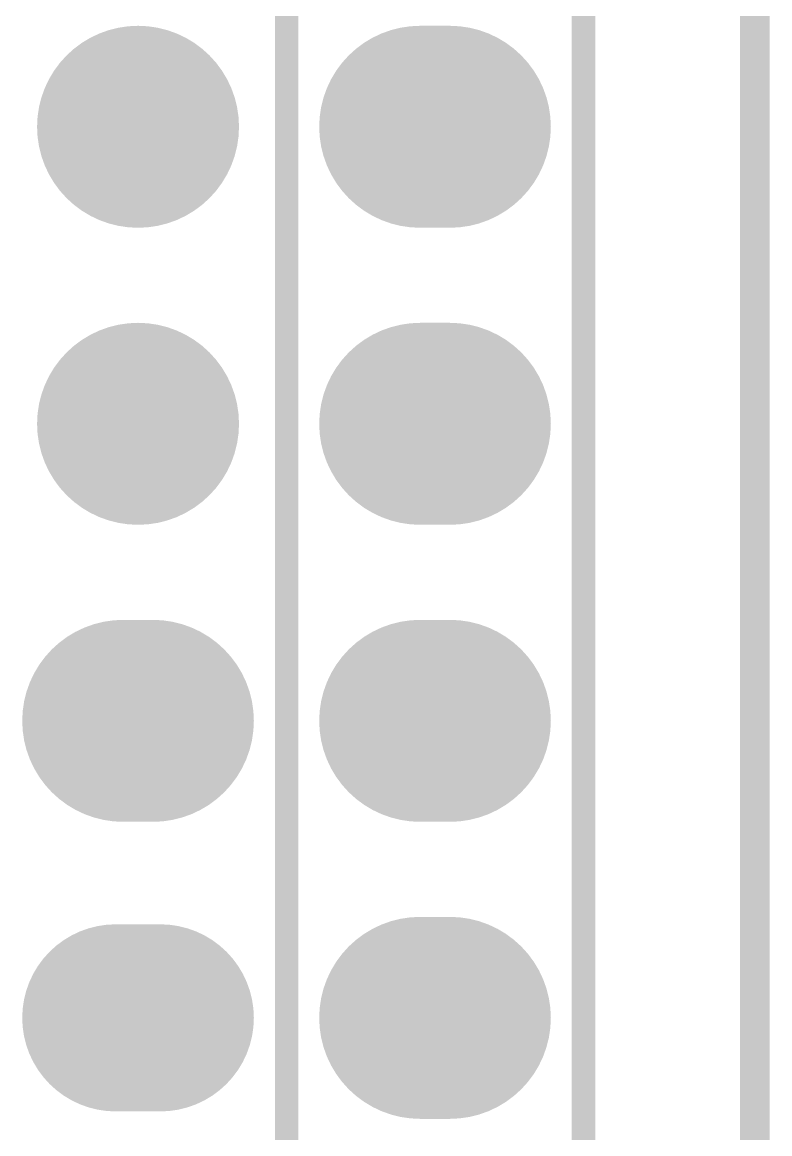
# Model space of a CAD drawing. Header units: millimetres. Extents: x 19.13 to 23.12, y 5.07 to 8.34.
# Drawn here: x 22.8283 to 23.08, y 6.8809 to 7.2552 of the extents above; entities that cross this region are included whole.
import ezdxf

# ---------------------------------------------------------------- set-up
doc = ezdxf.new("R2010")
doc.units = ezdxf.units.MM
doc.header["$MEASUREMENT"] = 0
for name, color, linetype in [('BottomLayer', 5, 'Continuous'), ('BottomSolder', 6, 'Continuous'), ('KeepOutLayer', 6, 'Continuous'), ('MidLayer1', 16, 'Continuous'), ('MidLayer2', 76, 'Continuous'), ('MidLayer3', 90, 'Continuous'), ('MidLayer4', 156, 'Continuous'), ('MultiLayer', 9, 'Continuous'), ('TopLayer', 1, 'Continuous'), ('TopOverlay', 2, 'Continuous'), ('TopSolder', 216, 'Continuous')]:
    doc.layers.add(name, color=color, linetype=linetype)

# ---------------------------------------------------------------- blocks, each defined once
blk = doc.blocks.new('DIP20X2_492')
at = {"layer": 'BottomLayer'}
for points, const_width in [([(-0.005, -0.9), (0.005, -0.9)], 0.06), ([(0.0925, -0.9), (0.1075, -0.9)], 0.055), ([(-0.005, -1), (0.005, -1)], 0.06), ([(0.095, -1), (0.105, -1)], 0.06), ([(-0.005, -1.1), (0.005, -1.1)], 0.06), ([(-0.005, -1.2), (0.005, -1.2)], 0.06)]:
    blk.add_lwpolyline(points, dxfattribs=dict(at, const_width=const_width))
for points, const_width in [([(-0.02, -0.9, 1), (0.01, -0.9, 1)], 0.03), ([(-0.01, -0.9, 1), (0.02, -0.9, 1)], 0.03), ([(0.07875, -0.9, 1), (0.10625, -0.9, 1)], 0.0275), ([(0.09375, -0.9, 1), (0.12125, -0.9, 1)], 0.0275), ([(-0.02, -1, 1), (0.01, -1, 1)], 0.03), ([(-0.01, -1, 1), (0.02, -1, 1)], 0.03), ([(0.08, -1, 1), (0.11, -1, 1)], 0.03), ([(0.09, -1, 1), (0.12, -1, 1)], 0.03), ([(-0.02, -1.1, 1), (0.01, -1.1, 1)], 0.03), ([(-0.01, -1.1, 1), (0.02, -1.1, 1)], 0.03), ([(0.085, -1.1, 1), (0.115, -1.1, 1)], 0.03), ([(-0.02, -1.2, 1), (0.01, -1.2, 1)], 0.03), ([(-0.01, -1.2, 1), (0.02, -1.2, 1)], 0.03), ([(0.085, -1.2, 1), (0.115, -1.2, 1)], 0.03)]:
    blk.add_lwpolyline(points, format="xyb", close=True, dxfattribs=dict(at, const_width=const_width))
at = {"layer": 'BottomSolder'}
for points, const_width in [([(-0.005, -0.9), (0.005, -0.9)], 0.068), ([(0.0925, -0.9), (0.1075, -0.9)], 0.063), ([(-0.005, -1), (0.005, -1)], 0.068), ([(0.095, -1), (0.105, -1)], 0.068), ([(-0.005, -1.1), (0.005, -1.1)], 0.068), ([(-0.005, -1.2), (0.005, -1.2)], 0.068)]:
    blk.add_lwpolyline(points, dxfattribs=dict(at, const_width=const_width))
for points, const_width in [([(-0.022, -0.9, 1), (0.012, -0.9, 1)], 0.034), ([(-0.012, -0.9, 1), (0.022, -0.9, 1)], 0.034), ([(0.07675, -0.9, 1), (0.10825, -0.9, 1)], 0.0315), ([(0.09175, -0.9, 1), (0.12325, -0.9, 1)], 0.0315), ([(-0.022, -1, 1), (0.012, -1, 1)], 0.034), ([(-0.012, -1, 1), (0.022, -1, 1)], 0.034), ([(0.078, -1, 1), (0.112, -1, 1)], 0.034), ([(0.088, -1, 1), (0.122, -1, 1)], 0.034), ([(-0.022, -1.1, 1), (0.012, -1.1, 1)], 0.034), ([(-0.012, -1.1, 1), (0.022, -1.1, 1)], 0.034), ([(0.083, -1.1, 1), (0.117, -1.1, 1)], 0.034), ([(-0.022, -1.2, 1), (0.012, -1.2, 1)], 0.034), ([(-0.012, -1.2, 1), (0.022, -1.2, 1)], 0.034), ([(0.083, -1.2, 1), (0.117, -1.2, 1)], 0.034)]:
    blk.add_lwpolyline(points, format="xyb", close=True, dxfattribs=dict(at, const_width=const_width))
at = {"layer": 'MidLayer1'}
for points, const_width in [([(-0.005, -0.9), (0.005, -0.9)], 0.06), ([(0.0925, -0.9), (0.1075, -0.9)], 0.055), ([(-0.005, -1), (0.005, -1)], 0.06), ([(0.095, -1), (0.105, -1)], 0.06), ([(-0.005, -1.1), (0.005, -1.1)], 0.06), ([(-0.005, -1.2), (0.005, -1.2)], 0.06)]:
    blk.add_lwpolyline(points, dxfattribs=dict(at, const_width=const_width))
for points, const_width in [([(-0.02, -0.9, 1), (0.01, -0.9, 1)], 0.03), ([(-0.01, -0.9, 1), (0.02, -0.9, 1)], 0.03), ([(0.07875, -0.9, 1), (0.10625, -0.9, 1)], 0.0275), ([(0.09375, -0.9, 1), (0.12125, -0.9, 1)], 0.0275), ([(-0.02, -1, 1), (0.01, -1, 1)], 0.03), ([(-0.01, -1, 1), (0.02, -1, 1)], 0.03), ([(0.08, -1, 1), (0.11, -1, 1)], 0.03), ([(0.09, -1, 1), (0.12, -1, 1)], 0.03), ([(-0.02, -1.1, 1), (0.01, -1.1, 1)], 0.03), ([(-0.01, -1.1, 1), (0.02, -1.1, 1)], 0.03), ([(0.085, -1.1, 1), (0.115, -1.1, 1)], 0.03), ([(-0.02, -1.2, 1), (0.01, -1.2, 1)], 0.03), ([(-0.01, -1.2, 1), (0.02, -1.2, 1)], 0.03), ([(0.085, -1.2, 1), (0.115, -1.2, 1)], 0.03)]:
    blk.add_lwpolyline(points, format="xyb", close=True, dxfattribs=dict(at, const_width=const_width))
at = {"layer": 'MidLayer2'}
for points, const_width in [([(-0.005, -0.9), (0.005, -0.9)], 0.06), ([(0.0925, -0.9), (0.1075, -0.9)], 0.055), ([(-0.005, -1), (0.005, -1)], 0.06), ([(0.095, -1), (0.105, -1)], 0.06), ([(-0.005, -1.1), (0.005, -1.1)], 0.06), ([(-0.005, -1.2), (0.005, -1.2)], 0.06)]:
    blk.add_lwpolyline(points, dxfattribs=dict(at, const_width=const_width))
for points, const_width in [([(-0.02, -0.9, 1), (0.01, -0.9, 1)], 0.03), ([(-0.01, -0.9, 1), (0.02, -0.9, 1)], 0.03), ([(0.07875, -0.9, 1), (0.10625, -0.9, 1)], 0.0275), ([(0.09375, -0.9, 1), (0.12125, -0.9, 1)], 0.0275), ([(-0.02, -1, 1), (0.01, -1, 1)], 0.03), ([(-0.01, -1, 1), (0.02, -1, 1)], 0.03), ([(0.08, -1, 1), (0.11, -1, 1)], 0.03), ([(0.09, -1, 1), (0.12, -1, 1)], 0.03), ([(-0.02, -1.1, 1), (0.01, -1.1, 1)], 0.03), ([(-0.01, -1.1, 1), (0.02, -1.1, 1)], 0.03), ([(0.085, -1.1, 1), (0.115, -1.1, 1)], 0.03), ([(-0.02, -1.2, 1), (0.01, -1.2, 1)], 0.03), ([(-0.01, -1.2, 1), (0.02, -1.2, 1)], 0.03), ([(0.085, -1.2, 1), (0.115, -1.2, 1)], 0.03)]:
    blk.add_lwpolyline(points, format="xyb", close=True, dxfattribs=dict(at, const_width=const_width))
at = {"layer": 'MidLayer3'}
for points, const_width in [([(-0.005, -0.9), (0.005, -0.9)], 0.06), ([(0.0925, -0.9), (0.1075, -0.9)], 0.055), ([(-0.005, -1), (0.005, -1)], 0.06), ([(0.095, -1), (0.105, -1)], 0.06), ([(-0.005, -1.1), (0.005, -1.1)], 0.06), ([(-0.005, -1.2), (0.005, -1.2)], 0.06)]:
    blk.add_lwpolyline(points, dxfattribs=dict(at, const_width=const_width))
for points, const_width in [([(-0.02, -0.9, 1), (0.01, -0.9, 1)], 0.03), ([(-0.01, -0.9, 1), (0.02, -0.9, 1)], 0.03), ([(0.07875, -0.9, 1), (0.10625, -0.9, 1)], 0.0275), ([(0.09375, -0.9, 1), (0.12125, -0.9, 1)], 0.0275), ([(-0.02, -1, 1), (0.01, -1, 1)], 0.03), ([(-0.01, -1, 1), (0.02, -1, 1)], 0.03), ([(0.08, -1, 1), (0.11, -1, 1)], 0.03), ([(0.09, -1, 1), (0.12, -1, 1)], 0.03), ([(-0.02, -1.1, 1), (0.01, -1.1, 1)], 0.03), ([(-0.01, -1.1, 1), (0.02, -1.1, 1)], 0.03), ([(0.085, -1.1, 1), (0.115, -1.1, 1)], 0.03), ([(-0.02, -1.2, 1), (0.01, -1.2, 1)], 0.03), ([(-0.01, -1.2, 1), (0.02, -1.2, 1)], 0.03), ([(0.085, -1.2, 1), (0.115, -1.2, 1)], 0.03)]:
    blk.add_lwpolyline(points, format="xyb", close=True, dxfattribs=dict(at, const_width=const_width))
at = {"layer": 'MidLayer4'}
for points, const_width in [([(-0.005, -0.9), (0.005, -0.9)], 0.06), ([(0.0925, -0.9), (0.1075, -0.9)], 0.055), ([(-0.005, -1), (0.005, -1)], 0.06), ([(0.095, -1), (0.105, -1)], 0.06), ([(-0.005, -1.1), (0.005, -1.1)], 0.06), ([(-0.005, -1.2), (0.005, -1.2)], 0.06)]:
    blk.add_lwpolyline(points, dxfattribs=dict(at, const_width=const_width))
for points, const_width in [([(-0.02, -0.9, 1), (0.01, -0.9, 1)], 0.03), ([(-0.01, -0.9, 1), (0.02, -0.9, 1)], 0.03), ([(0.07875, -0.9, 1), (0.10625, -0.9, 1)], 0.0275), ([(0.09375, -0.9, 1), (0.12125, -0.9, 1)], 0.0275), ([(-0.02, -1, 1), (0.01, -1, 1)], 0.03), ([(-0.01, -1, 1), (0.02, -1, 1)], 0.03), ([(0.08, -1, 1), (0.11, -1, 1)], 0.03), ([(0.09, -1, 1), (0.12, -1, 1)], 0.03), ([(-0.02, -1.1, 1), (0.01, -1.1, 1)], 0.03), ([(-0.01, -1.1, 1), (0.02, -1.1, 1)], 0.03), ([(0.085, -1.1, 1), (0.115, -1.1, 1)], 0.03), ([(-0.02, -1.2, 1), (0.01, -1.2, 1)], 0.03), ([(-0.01, -1.2, 1), (0.02, -1.2, 1)], 0.03), ([(0.085, -1.2, 1), (0.115, -1.2, 1)], 0.03)]:
    blk.add_lwpolyline(points, format="xyb", close=True, dxfattribs=dict(at, const_width=const_width))
at = {"layer": 'MultiLayer'}
for points, const_width in [([(-0.005, -0.9), (0.005, -0.9)], 0.06), ([(0.0925, -0.9), (0.1075, -0.9)], 0.055), ([(-0.005, -1), (0.005, -1)], 0.06), ([(0.095, -1), (0.105, -1)], 0.06), ([(-0.005, -1.1), (0.005, -1.1)], 0.06), ([(-0.005, -1.2), (0.005, -1.2)], 0.06)]:
    blk.add_lwpolyline(points, dxfattribs=dict(at, const_width=const_width))
for points, const_width in [([(-0.02, -0.9, 1), (0.01, -0.9, 1)], 0.03), ([(-0.01, -0.9, 1), (0.02, -0.9, 1)], 0.03), ([(0.07875, -0.9, 1), (0.10625, -0.9, 1)], 0.0275), ([(0.09375, -0.9, 1), (0.12125, -0.9, 1)], 0.0275), ([(-0.02, -1, 1), (0.01, -1, 1)], 0.03), ([(-0.01, -1, 1), (0.02, -1, 1)], 0.03), ([(0.08, -1, 1), (0.11, -1, 1)], 0.03), ([(0.09, -1, 1), (0.12, -1, 1)], 0.03), ([(-0.02, -1.1, 1), (0.01, -1.1, 1)], 0.03), ([(-0.01, -1.1, 1), (0.02, -1.1, 1)], 0.03), ([(0.085, -1.1, 1), (0.115, -1.1, 1)], 0.03), ([(-0.02, -1.2, 1), (0.01, -1.2, 1)], 0.03), ([(-0.01, -1.2, 1), (0.02, -1.2, 1)], 0.03), ([(0.085, -1.2, 1), (0.115, -1.2, 1)], 0.03)]:
    blk.add_lwpolyline(points, format="xyb", close=True, dxfattribs=dict(at, const_width=const_width))
at = {"layer": 'TopLayer'}
for points, const_width in [([(-0.005, -0.9), (0.005, -0.9)], 0.06), ([(0.0925, -0.9), (0.1075, -0.9)], 0.055), ([(-0.005, -1), (0.005, -1)], 0.06), ([(0.095, -1), (0.105, -1)], 0.06), ([(-0.005, -1.1), (0.005, -1.1)], 0.06), ([(-0.005, -1.2), (0.005, -1.2)], 0.06)]:
    blk.add_lwpolyline(points, dxfattribs=dict(at, const_width=const_width))
for points, const_width in [([(-0.02, -0.9, 1), (0.01, -0.9, 1)], 0.03), ([(-0.01, -0.9, 1), (0.02, -0.9, 1)], 0.03), ([(0.07875, -0.9, 1), (0.10625, -0.9, 1)], 0.0275), ([(0.09375, -0.9, 1), (0.12125, -0.9, 1)], 0.0275), ([(-0.02, -1, 1), (0.01, -1, 1)], 0.03), ([(-0.01, -1, 1), (0.02, -1, 1)], 0.03), ([(0.08, -1, 1), (0.11, -1, 1)], 0.03), ([(0.09, -1, 1), (0.12, -1, 1)], 0.03), ([(-0.02, -1.1, 1), (0.01, -1.1, 1)], 0.03), ([(-0.01, -1.1, 1), (0.02, -1.1, 1)], 0.03), ([(0.085, -1.1, 1), (0.115, -1.1, 1)], 0.03), ([(-0.02, -1.2, 1), (0.01, -1.2, 1)], 0.03), ([(-0.01, -1.2, 1), (0.02, -1.2, 1)], 0.03), ([(0.085, -1.2, 1), (0.115, -1.2, 1)], 0.03)]:
    blk.add_lwpolyline(points, format="xyb", close=True, dxfattribs=dict(at, const_width=const_width))
at = {"layer": 'TopOverlay', "const_width": 0.00787}
for points in [[(-0.05, 0.05), (-0.05, -1.95)], [(0.05, 0.05), (0.05, -1.95)], [(0.05, 0.05), (0.05, -1.95)]]:
    blk.add_lwpolyline(points, dxfattribs=at)
at = {"layer": 'TopSolder'}
for points, const_width in [([(-0.005, -0.9), (0.005, -0.9)], 0.068), ([(0.0925, -0.9), (0.1075, -0.9)], 0.063), ([(-0.005, -1), (0.005, -1)], 0.068), ([(0.095, -1), (0.105, -1)], 0.068), ([(-0.005, -1.1), (0.005, -1.1)], 0.068), ([(-0.005, -1.2), (0.005, -1.2)], 0.068)]:
    blk.add_lwpolyline(points, dxfattribs=dict(at, const_width=const_width))
for points, const_width in [([(-0.022, -0.9, 1), (0.012, -0.9, 1)], 0.034), ([(-0.012, -0.9, 1), (0.022, -0.9, 1)], 0.034), ([(0.07675, -0.9, 1), (0.10825, -0.9, 1)], 0.0315), ([(0.09175, -0.9, 1), (0.12325, -0.9, 1)], 0.0315), ([(-0.022, -1, 1), (0.012, -1, 1)], 0.034), ([(-0.012, -1, 1), (0.022, -1, 1)], 0.034), ([(0.078, -1, 1), (0.112, -1, 1)], 0.034), ([(0.088, -1, 1), (0.122, -1, 1)], 0.034), ([(-0.022, -1.1, 1), (0.012, -1.1, 1)], 0.034), ([(-0.012, -1.1, 1), (0.022, -1.1, 1)], 0.034), ([(0.083, -1.1, 1), (0.117, -1.1, 1)], 0.034), ([(-0.022, -1.2, 1), (0.012, -1.2, 1)], 0.034), ([(-0.012, -1.2, 1), (0.022, -1.2, 1)], 0.034), ([(0.083, -1.2, 1), (0.117, -1.2, 1)], 0.034)]:
    blk.add_lwpolyline(points, format="xyb", close=True, dxfattribs=dict(at, const_width=const_width))

msp = doc.modelspace()

# ---------------------------------------------------------------- linework, layer by layer
at = {"layer": 'KeepOutLayer', "const_width": 0.01}
msp.add_lwpolyline([(23.07489, 5.18225), (23.07499, 8.2457)], dxfattribs=at)

# ---------------------------------------------------------------- block references
at = {"rotation": 180}
msp.add_blockref('DIP20X2_492', (22.96727, 6.01996), dxfattribs=at)

doc.saveas('drawing.dxf')
